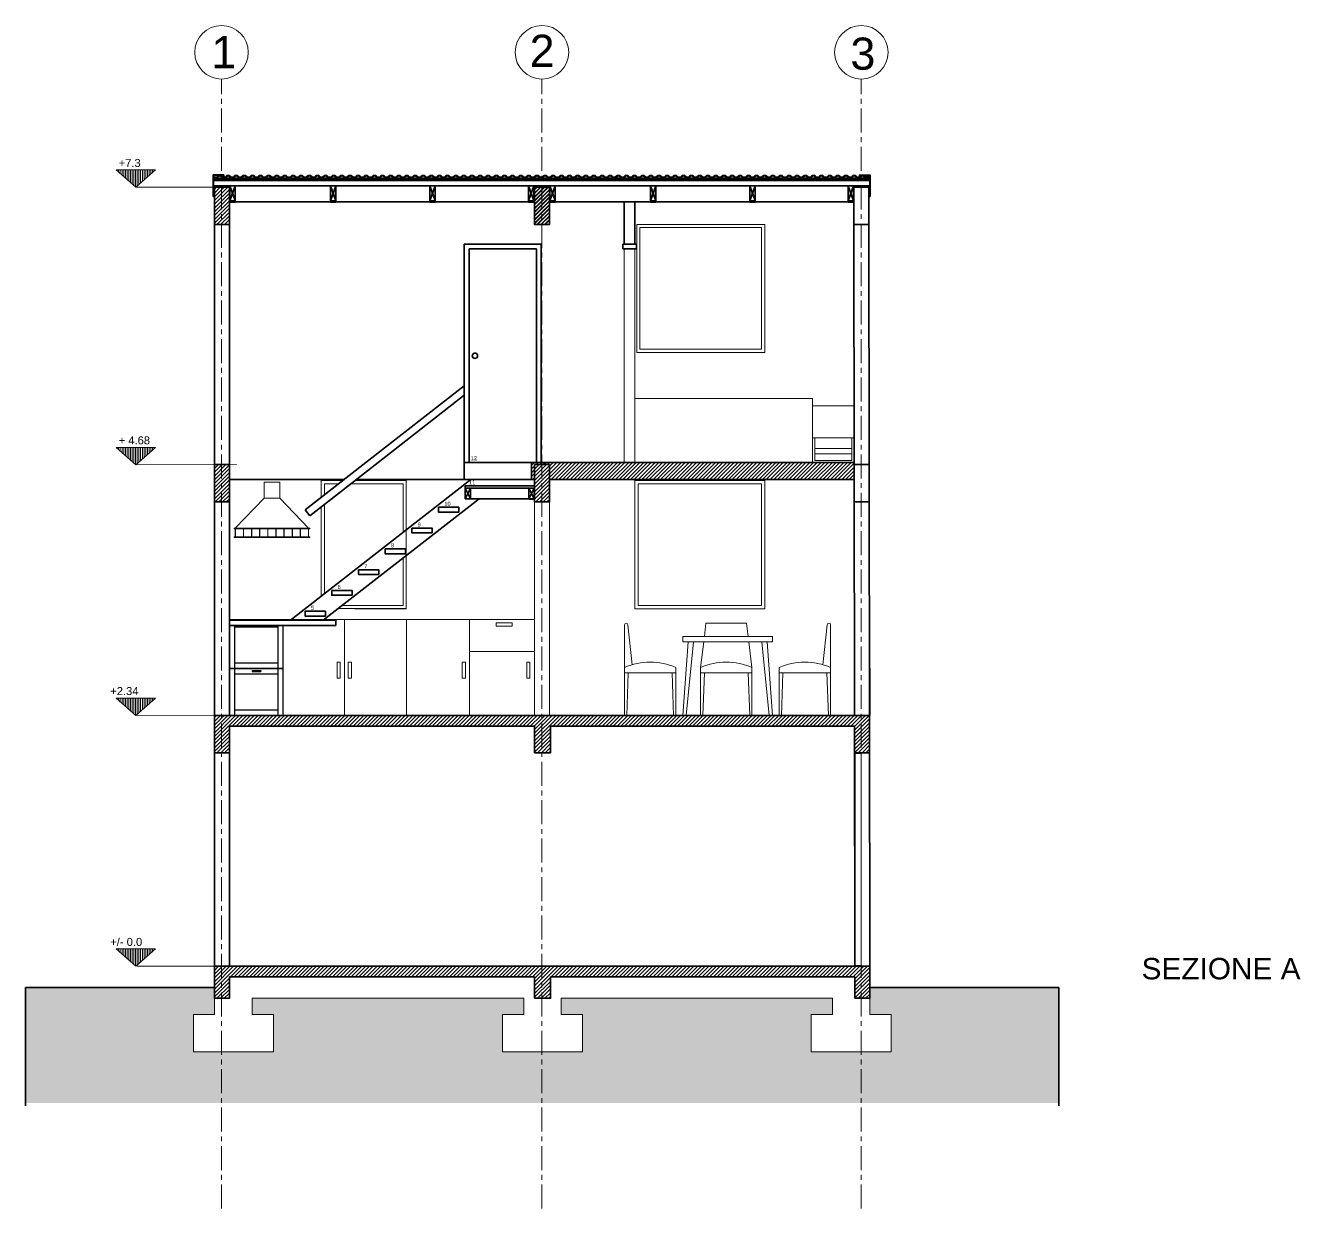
# Model space of a CAD drawing. Header units: inches. Extents: x 278 to 13058, y 15 to 10330.
# Drawn here: x 407 to 1602, y 1232 to 2340 of the extents above; entities that cross this region are included whole.
import ezdxf

# ---------------------------------------------------------------- set-up
doc = ezdxf.new("R2010")
doc.units = ezdxf.units.IN
doc.header["$MEASUREMENT"] = 0
doc.linetypes.add('CENTER', pattern=[2, 1.25, -0.25, 0.25, -0.25])
for name, color, linetype, lineweight in [('A-ANNO-SYMB', 3, 'Continuous', 18), ('A-ANNO-TEXT', 3, 'Continuous', 18), ('A-ELEV-MBE1', 7, 'Continuous', 35), ('A-ELEV-PATT', 8, 'Continuous', 18), ('A-FURN', 8, 'Continuous', 18), ('A-SECT-MCUT', 7, 'Continuous', 35), ('A-SECT-PATT', 8, 'Continuous', 18), ('A-WALL-FULL', 7, 'Continuous', 35)]:
    doc.layers.add(name, color=color, linetype=linetype, lineweight=lineweight)
doc.layers.add('k_prospetto', color=251, linetype='Continuous', plot=False)
doc.styles.add('Annotativa', font='arial.ttf')
doc.styles.add('E-ARIAL', font='arial.ttf')
pattern_1 = [(45, (407.2134, 1330.8159), (-1.767767, 1.767767), [])]

msp = doc.modelspace()

# ---------------------------------------------------------------- hatches: boundary and pattern name
at = {"layer": 'A-SECT-MCUT'}
h = msp.add_hatch(dxfattribs=at)
h.set_pattern_fill('ANSI31', color=256, scale=20, angle=360)
h.set_pattern_definition([(45, (415.6093, -998.4868), (-1.767767, 1.767767), [])])
h.paths.add_polyline_path([(1183.867, 1914.745), (1183.867, 1930.727), (881.563, 1930.742), (881.563, 1914.745), (884.284, 1914.745), (884.284, 1928.792), (898.284, 1928.792), (898.284, 1914.745)])
at = {"layer": 'A-SECT-PATT'}
h = msp.add_hatch(dxfattribs=at)
h.set_pattern_fill('ANSI31', color=256, scale=0.5, angle=585, style=0)
h.set_pattern_definition([(270, (20958.961, -10978.0017), (1.5875, -4e-15), [])])
h.paths.add_polyline_path([(492.225, 2204.73), (510.625, 2188.501), (529.025, 2204.73)])
h = msp.add_hatch(dxfattribs=at)
h.set_pattern_fill('ANSI31', color=256, scale=20, angle=360, style=0)
h.set_pattern_definition(pattern_1)
h.paths.add_polyline_path([(598.284, 2188.637), (584.284, 2188.637), (584.284, 2153.637), (598.284, 2153.637)])
h = msp.add_hatch(dxfattribs=at)
h.set_pattern_fill('ANSI31', color=256, scale=20, angle=360, style=0)
h.set_pattern_definition(pattern_1)
h.paths.add_polyline_path([(898.25, 2188.637), (884.25, 2188.637), (884.25, 2153.637), (898.25, 2153.637)])
h = msp.add_hatch(dxfattribs=at)
h.set_pattern_fill('ANSI31', color=256, scale=20, angle=360, style=0)
h.set_pattern_definition([(45, (707.179, 1330.8159), (-1.767767, 1.767767), [])])
h.paths.add_polyline_path([(898.25, 2188.637), (884.25, 2188.637), (884.25, 2153.637), (898.25, 2153.637)])
h = msp.add_hatch(dxfattribs=at)
h.set_pattern_fill('ANSI31', color=256, scale=0.5, angle=585, style=0)
h.set_pattern_definition([(270, (20958.961, -11237.9134), (1.5875, -4e-15), [])])
h.paths.add_polyline_path([(492.225, 1944.819), (510.625, 1928.589), (529.025, 1944.819)])
h = msp.add_hatch(dxfattribs=at)
h.set_pattern_fill('ANSI31', color=256, scale=20, angle=360, style=0)
h.set_pattern_definition(pattern_1)
h.paths.add_polyline_path([(598.284, 1928.792), (584.284, 1928.792), (584.284, 1893.792), (598.284, 1893.792)])
h = msp.add_hatch(dxfattribs=at)
h.set_pattern_fill('ANSI31', color=256, scale=20, angle=360, style=0)
h.set_pattern_definition(pattern_1)
h.paths.add_polyline_path([(898.284, 1928.792), (884.284, 1928.792), (884.284, 1893.792), (898.284, 1893.792)])
h = msp.add_hatch(dxfattribs=at)
h.set_pattern_fill('STEEL', color=256, scale=2, angle=450, style=0)
h.set_pattern_definition([(225, (7377.65118, -1542.05843), (-0.176776695, 0.176776695), []), (225, (7377.52618, -1542.05843), (-0.176776695, 0.176776695), [])])
h.paths.add_polyline_path([(879.284, 1896.292), (879.284, 1896.792), (883.784, 1896.792), (883.784, 1901.292), (884.284, 1901.292), (884.284, 1896.292)])
h = msp.add_hatch(dxfattribs=at)
h.set_pattern_fill('ANSI31', color=256, scale=0.5, angle=585, style=0)
h.set_pattern_definition([(270, (20958.961, -11472.7927), (1.5875, -4e-15), [])])
h.paths.add_polyline_path([(492.225, 1709.939), (510.625, 1693.71), (529.025, 1709.939)])
h = msp.add_hatch(dxfattribs=at)
h.set_pattern_fill('ANSI31', color=256, scale=20, angle=360, style=0)
h.set_pattern_definition(pattern_1)
h.paths.add_polyline_path([(598.284, 1683.725), (884.291, 1683.725), (884.291, 1658.725), (899.291, 1658.725), (899.291, 1683.725), (1183.535, 1683.725), (1183.535, 1658.725), (1198.535, 1658.725), (1198.535, 1693.725), (1183.535, 1693.725), (717.987, 1693.725), (584.284, 1693.725), (584.284, 1658.725), (598.284, 1658.725)])
h = msp.add_hatch(dxfattribs=at)
h.set_pattern_fill('ANSI31', color=256, scale=0.5, angle=585, style=0)
h.set_pattern_definition([(270, (20958.961, -11707.7927), (1.5875, -4e-15), [])])
h.paths.add_polyline_path([(492.225, 1474.939), (510.625, 1458.71), (529.025, 1474.939)])
h = msp.add_hatch(dxfattribs=at)
h.set_pattern_fill('ANSI31', color=256, scale=20, angle=360, style=0)
h.set_pattern_definition(pattern_1)
h.paths.add_polyline_path([(1198.535, 1458.725), (1184.535, 1458.725), (899.291, 1458.725), (884.371, 1458.725), (598.284, 1458.725), (584.284, 1458.725), (584.284, 1428.725), (598.284, 1428.725), (598.284, 1448.725), (884.371, 1448.725), (884.371, 1428.725), (899.291, 1428.725), (899.291, 1448.725), (1184.535, 1448.725), (1184.535, 1428.725), (1198.535, 1428.725)])
h = msp.add_hatch(dxfattribs=at)
h.set_pattern_fill('DOTS', color=256, scale=100, angle=360, style=0)
h.set_pattern_definition([(360, (-4300.1786, 1049.243), (3.125, 6.25), [0, -6.25])])
h.paths.add_polyline_path([(1375.535, 1330.816), (1375.535, 1438.725), (1198.535, 1438.725), (1198.535, 1428.725), (1198.535, 1413.725), (1218.451, 1413.725), (1218.451, 1378.725), (1143.451, 1378.725), (1143.451, 1413.725), (1163.367, 1413.725), (1163.367, 1428.725), (909.375, 1428.725), (909.375, 1413.725), (929.291, 1413.725), (929.291, 1378.725), (854.291, 1378.725), (854.291, 1413.725), (874.207, 1413.725), (874.207, 1428.725), (619.593, 1428.725), (619.593, 1413.725), (639.509, 1413.725), (639.509, 1378.725), (564.509, 1378.725), (564.509, 1413.725), (584.426, 1413.725), (584.426, 1428.725), (584.284, 1428.725), (584.284, 1438.725), (407.213, 1438.725), (407.213, 1330.816)])

# ---------------------------------------------------------------- linework, layer by layer
at = {"layer": 'A-ANNO-SYMB'}
for p, q in [((510.607, 2188.516), (583.284, 2188.667)), ((510.374, 1928.604), (604.997, 1928.756)), ((510.607, 1693.725), (605.231, 1693.876)), ((1190.374, 1658.231), (1184.73, 1658.231)), ((1184.73, 1658.231), (1184.73, 1459.396)), ((1190.374, 1658.231), (1190.374, 1459.396)), ((584.284, 1458.725), (511.961, 1458.725)), ((1190.374, 1459.396), (1184.73, 1459.396))]:
    msp.add_line(p, q, dxfattribs=at)
at = {"layer": 'A-ANNO-SYMB', "ltscale": 0.003}
for p, q in [((584.426, 1428.725), (584.426, 1413.725)), ((619.593, 1428.725), (874.207, 1428.725)), ((619.593, 1428.725), (619.593, 1413.725)), ((874.207, 1428.725), (874.207, 1413.725)), ((909.375, 1428.725), (1163.367, 1428.725)), ((909.375, 1428.725), (909.375, 1413.725)), ((1163.367, 1428.725), (1163.367, 1413.725)), ((1198.535, 1428.725), (1198.535, 1413.725)), ((564.509, 1413.725), (564.509, 1378.725)), ((584.426, 1413.725), (564.509, 1413.725)), ((639.509, 1413.725), (619.593, 1413.725)), ((639.509, 1413.725), (639.509, 1378.725)), ((854.291, 1413.725), (854.291, 1378.725)), ((874.207, 1413.725), (854.291, 1413.725)), ((929.291, 1413.725), (909.375, 1413.725)), ((929.291, 1413.725), (929.291, 1378.725)), ((1143.451, 1413.725), (1143.451, 1378.725)), ((1163.367, 1413.725), (1143.451, 1413.725)), ((1218.451, 1413.725), (1198.535, 1413.725)), ((1218.451, 1413.725), (1218.451, 1378.725)), ((639.509, 1378.725), (564.509, 1378.725)), ((929.291, 1378.725), (854.291, 1378.725)), ((1218.451, 1378.725), (1143.451, 1378.725))]:
    msp.add_line(p, q, dxfattribs=at)
at = {"layer": 'A-ANNO-SYMB', "linetype": 'CENTER', "ltscale": 18}
for points in [[(591.041, 1231.833), (591.041, 2289.933)], [(891.25, 1231.833), (891.25, 2289.933)], [(1190.535, 1231.833), (1190.535, 2289.933)]]:
    msp.add_lwpolyline(points, dxfattribs=at)
at = {"layer": 'A-ANNO-SYMB'}
for points in [[(510.607, 2188.516), (492.207, 2204.746), (529.007, 2204.746)], [(510.607, 1928.604), (492.207, 1944.834), (529.007, 1944.834)], [(510.607, 1693.725), (492.207, 1709.955), (529.007, 1709.955)], [(510.607, 1458.725), (492.207, 1474.955), (529.007, 1474.955)]]:
    msp.add_lwpolyline(points, close=True, dxfattribs=at)
for centre in [(590.929, 2315.012), (891.25, 2315.012), (1190.535, 2315.012)]:
    msp.add_circle(centre, 25.078, dxfattribs=at)
at = {"layer": 'A-ELEV-MBE1'}
for p, q in [((583.7, 2198.827), (583.314, 2198.51)), ((592.712, 2199.056), (593.012, 2199.056)), ((690.38, 2198.827), (689.994, 2198.51)), ((694.19, 2198.827), (694.576, 2198.51)), ((751.34, 2198.827), (750.954, 2198.51)), ((858.02, 2198.827), (857.634, 2198.51)), ((861.83, 2198.827), (862.216, 2198.51)), ((957.08, 2198.827), (956.694, 2198.51)), ((960.89, 2198.827), (961.276, 2198.51)), ((1063.766, 2198.827), (1063.38, 2198.51)), ((1067.576, 2198.827), (1067.962, 2198.51)), ((1162.826, 2198.827), (1162.44, 2198.51)), ((1166.636, 2198.827), (1167.022, 2198.51)), ((583.312, 2194.984), (898.25, 2194.984)), ((583.312, 2189.984), (898.25, 2189.984)), ((584.284, 2196.952), (898.25, 2196.952)), ((584.284, 2195.452), (584.284, 2196.952)), ((584.284, 2195.452), (898.25, 2195.452)), ((883.725, 2174.593), (883.725, 2189.984)), ((884.25, 2196.952), (1197.535, 2196.952)), ((884.25, 2195.452), (1197.535, 2195.452)), ((884.25, 2194.984), (1198.507, 2194.984)), ((884.278, 2189.984), (1198.852, 2189.984)), ((900.291, 2196.959), (898.491, 2196.959)), ((1183.535, 2174.593), (1183.535, 2189.984)), ((583.712, 2180.356), (583.712, 2181.356)), ((584.012, 2181.356), (583.712, 2181.356)), ((584.012, 2180.056), (584.012, 2181.356)), ((603.759, 2174.985), (692.968, 2174.985)), ((697.968, 2174.985), (786.101, 2174.985)), ((791.101, 2174.985), (878.725, 2174.985)), ((903.725, 2174.985), (992.933, 2174.985)), ((968.413, 2135.245), (968.413, 2174.985)), ((978.413, 2135.245), (978.413, 2174.985)), ((997.933, 2174.985), (1086.067, 2174.985)), ((1091.067, 2174.985), (1178.06, 2174.985)), ((1197.807, 2180.021), (1197.807, 2181.321)), ((1197.807, 2181.321), (1198.107, 2181.321)), ((1198.107, 2180.321), (1198.107, 2181.321)), ((1183.535, 2153.637), (1184.197, 1693.725)), ((1197.535, 2153.637), (1198.535, 1458.725)), ((818.463, 2002.651), (818.463, 2135.245)), ((890.463, 2135.245), (818.463, 2135.245)), ((822.963, 2130.745), (822.963, 1930.727)), ((822.963, 2130.745), (885.963, 2130.745)), ((885.963, 2130.745), (885.963, 1930.742)), ((890.463, 2135.245), (890.463, 1930.741)), ((966.913, 2135.245), (979.913, 2135.245)), ((966.913, 2135.245), (966.913, 2130.745)), ((966.913, 2130.745), (979.913, 2130.745)), ((979.913, 2135.245), (979.913, 2130.745)), ((726.252, 1930.727), (818.463, 2002.651)), ((818.463, 1930.745), (818.463, 2002.651)), ((737.634, 1930.727), (818.463, 1993.774)), ((669.284, 1886.292), (726.252, 1930.727)), ((673.595, 1880.777), (737.634, 1930.727)), ((1183.856, 1930.727), (818.463, 1930.745)), ((818.463, 1930.745), (818.463, 1914.742)), ((881.563, 1930.745), (881.563, 1914.745)), ((598.285, 1914.73), (705.751, 1914.736)), ((655.44, 1782.882), (824.492, 1914.742)), ((669.271, 1886.309), (705.852, 1914.842)), ((673.595, 1880.777), (717.27, 1914.843)), ((717.133, 1914.736), (884.271, 1914.745)), ((898.284, 1914.745), (1183.858, 1914.745)), ((819.284, 1908.792), (819.284, 1906.792)), ((845.192, 1906.792), (884.284, 1906.792)), ((884.284, 1908.746), (847.697, 1908.746)), ((847.756, 1908.792), (884.284, 1908.792)), ((883.784, 1896.929), (883.773, 1906.792)), ((686.333, 1782.882), (832.372, 1896.792)), ((832.372, 1896.792), (884.284, 1896.792)), ((669.271, 1886.309), (673.595, 1880.777)), ((669.284, 1886.292), (673.595, 1880.777)), ((598.284, 1782.882), (698.079, 1782.882)), ((698.079, 1777.882), (698.079, 1782.882)), ((598.284, 1777.882), (698.079, 1777.882)), ((1184.211, 1683.725), (1184.535, 1458.725)), ((584.284, 1438.725), (407.213, 1438.725)), ((407.213, 1438.725), (407.213, 1330.816)), ((1375.535, 1438.725), (1198.535, 1438.725))]:
    msp.add_line(p, q, dxfattribs=at)
at = {"layer": 'A-ELEV-MBE1', "ltscale": 0.03}
for p, q in [((819.284, 1908.792), (847.756, 1908.792)), ((819.284, 1906.792), (845.192, 1906.792)), ((824.284, 1906.792), (819.284, 1896.792)), ((819.284, 1906.792), (824.284, 1896.792)), ((883.773, 1906.792), (878.773, 1896.792)), ((878.773, 1906.766), (883.773, 1896.766)), ((819.284, 1896.792), (832.372, 1896.792))]:
    msp.add_line(p, q, dxfattribs=at)
at = {"layer": 'A-ELEV-MBE1'}
for points in [[(584.012, 2180.056), (583.012, 2180.056), (583.012, 2200.056), (593.012, 2200.056), (593.012, 2199.056)], [(583.712, 2180.356), (583.312, 2180.356), (583.312, 2199.756), (592.712, 2199.756), (592.712, 2199.056)], [(1197.807, 2180.021), (1198.807, 2180.021), (1198.807, 2200.021), (1188.807, 2200.021), (1188.807, 2199.021)], [(1198.107, 2180.321), (1198.507, 2180.321), (1198.507, 2199.721), (1189.107, 2199.721), (1189.107, 2199.021)], [(898.491, 2196.952), (898.491, 2196.959)], [(900.291, 2196.959), (900.291, 2196.952)], [(1178.06, 2175.972), (1178.06, 2174.593), (1183.06, 2174.593), (1183.06, 2189.984)], [(598.759, 2175.972), (598.759, 2174.593), (603.759, 2174.593), (603.759, 2175.972)], [(692.968, 2175.972), (692.968, 2174.593), (697.968, 2174.593), (697.968, 2175.972)], [(786.101, 2175.972), (786.101, 2174.593), (791.101, 2174.593), (791.101, 2175.972)], [(878.725, 2175.972), (878.725, 2174.593), (883.725, 2174.593), (883.725, 2175.972)], [(898.725, 2175.972), (898.725, 2174.593), (903.725, 2174.593), (903.725, 2175.972)], [(992.933, 2175.972), (992.933, 2174.593), (997.933, 2174.593), (997.933, 2175.972)], [(1086.067, 2175.972), (1086.067, 2174.593), (1091.067, 2174.593), (1091.067, 2175.972)], [(879.284, 1896.292), (879.284, 1896.792), (883.784, 1896.792), (883.784, 1901.292), (884.284, 1901.292)], [(879.284, 1896.292), (884.284, 1896.292), (884.284, 1901.292)], [(899.291, 1683.725), (899.291, 1658.725), (884.291, 1658.725), (884.291, 1683.725)]]:
    msp.add_lwpolyline(points, dxfattribs=at)
at = {"layer": 'A-ELEV-MBE1', "ltscale": 0.03}
for points in [[(819.284, 1896.792), (819.284, 1906.792), (824.284, 1906.792), (824.284, 1896.792), (819.284, 1896.792)], [(878.773, 1896.792), (878.773, 1906.792), (883.773, 1906.792), (883.773, 1896.792), (878.773, 1896.792)]]:
    msp.add_lwpolyline(points, dxfattribs=at)
for points in [[(794.284, 1888.792), (813.284, 1888.792), (813.284, 1884.292), (794.284, 1884.292)], [(769.284, 1869.292), (788.284, 1869.292), (788.284, 1864.792), (769.284, 1864.792)], [(744.284, 1849.792), (763.284, 1849.792), (763.284, 1845.292), (744.284, 1845.292)], [(719.284, 1830.292), (738.284, 1830.292), (738.284, 1825.792), (719.284, 1825.792)], [(694.284, 1810.792), (713.284, 1810.792), (713.284, 1806.292), (694.284, 1806.292)], [(669.284, 1791.292), (688.284, 1791.292), (688.284, 1786.792), (669.284, 1786.792)]]:
    msp.add_lwpolyline(points, close=True, dxfattribs=at)
at = {"layer": 'A-ELEV-MBE1'}
msp.add_circle((828.406, 2030.678), 2.5, dxfattribs=at)
for centre, radius, start, end in [((585.605, 2200.393), 2.466, 219.424063, 320.575937), ((589.415, 2197.261), 2.466, 39.424063, 140.575937), ((589.415, 2197.261), 1.966, 39.424063, 140.575937), ((593.225, 2200.393), 2.466, 219.424063, 320.575937), ((597.035, 2197.261), 2.466, 39.424063, 140.575937), ((597.035, 2197.261), 1.966, 39.424063, 140.575937), ((600.845, 2200.393), 2.466, 219.424063, 320.575937), ((604.655, 2197.261), 2.466, 39.424063, 140.575937), ((604.655, 2197.261), 1.966, 39.424063, 140.575937), ((608.465, 2200.393), 2.466, 219.424063, 320.575937), ((612.275, 2197.261), 2.466, 39.424063, 140.575937), ((612.275, 2197.261), 1.966, 39.424063, 140.575937), ((616.085, 2200.393), 2.466, 219.424063, 320.575937), ((619.895, 2197.261), 2.466, 39.424063, 140.575937), ((619.895, 2197.261), 1.966, 39.424063, 140.575937), ((623.705, 2200.393), 2.466, 219.424063, 320.575937), ((627.515, 2197.261), 2.466, 39.424063, 140.575937), ((627.515, 2197.261), 1.966, 39.424063, 140.575937), ((631.325, 2200.393), 2.466, 219.424063, 320.575937), ((635.135, 2197.261), 2.466, 39.424063, 140.575937), ((635.135, 2197.261), 1.966, 39.424063, 140.575937), ((638.945, 2200.393), 2.466, 219.424063, 320.575937), ((642.755, 2197.261), 2.466, 39.424063, 140.575937), ((642.755, 2197.261), 1.966, 39.424063, 140.575937), ((646.565, 2200.393), 2.466, 219.424063, 320.575937), ((650.375, 2197.261), 2.466, 39.424063, 140.575937), ((650.375, 2197.261), 1.966, 39.424063, 140.575937), ((654.185, 2200.393), 2.466, 219.424063, 320.575937), ((657.995, 2197.261), 2.466, 39.424063, 140.575937), ((657.995, 2197.261), 1.966, 39.424063, 140.575937), ((661.805, 2200.393), 2.466, 219.424063, 320.575937), ((665.615, 2197.261), 2.466, 39.424063, 140.575937), ((665.615, 2197.261), 1.966, 39.424063, 140.575937), ((669.425, 2200.393), 2.466, 219.424063, 320.575937), ((673.235, 2197.261), 2.466, 39.424063, 140.575937), ((673.235, 2197.261), 1.966, 39.424063, 140.575937), ((677.045, 2200.393), 2.466, 219.424063, 320.575937), ((680.855, 2197.261), 2.466, 39.424063, 140.575937), ((680.855, 2197.261), 1.966, 39.424063, 140.575937), ((684.665, 2200.393), 2.466, 219.424063, 320.575937), ((688.475, 2197.261), 2.466, 39.424063, 140.575937), ((688.475, 2197.261), 1.966, 39.424063, 140.575937), ((692.285, 2200.393), 2.466, 219.424063, 320.575937), ((692.285, 2200.393), 2.466, 219.424063, 320.575937), ((696.095, 2197.261), 2.466, 39.424063, 140.575937), ((696.095, 2197.261), 1.966, 39.424063, 140.575937), ((699.905, 2200.393), 2.466, 219.424063, 320.575937), ((703.715, 2197.261), 2.466, 39.424063, 140.575937), ((703.715, 2197.261), 1.966, 39.424063, 140.575937), ((707.525, 2200.393), 2.466, 219.424063, 320.575937), ((711.335, 2197.261), 2.466, 39.424063, 140.575937), ((711.335, 2197.261), 1.966, 39.424063, 140.575937), ((715.145, 2200.393), 2.466, 219.424063, 320.575937), ((718.955, 2197.261), 2.466, 39.424063, 140.575937), ((718.955, 2197.261), 1.966, 39.424063, 140.575937), ((722.765, 2200.393), 2.466, 219.424063, 320.575937), ((726.575, 2197.261), 2.466, 39.424063, 140.575937), ((726.575, 2197.261), 1.966, 39.424063, 140.575937), ((730.385, 2200.393), 2.466, 219.424063, 320.575937), ((734.195, 2197.261), 2.466, 39.424063, 140.575937), ((734.195, 2197.261), 1.966, 39.424063, 140.575937), ((738.005, 2200.393), 2.466, 219.424063, 320.575937), ((741.815, 2197.261), 2.466, 39.424063, 140.575937), ((741.815, 2197.261), 1.966, 39.424063, 140.575937), ((745.625, 2200.393), 2.466, 219.424063, 320.575937), ((749.435, 2197.261), 2.466, 39.424063, 140.575937), ((749.435, 2197.261), 1.966, 39.424063, 140.575937), ((753.245, 2200.393), 2.466, 219.424063, 320.575937), ((753.245, 2200.393), 2.466, 219.424063, 320.575937), ((757.055, 2197.261), 2.466, 39.424063, 140.575937), ((757.055, 2197.261), 2.466, 39.424063, 140.575937), ((757.055, 2197.261), 1.966, 39.424063, 140.575937), ((757.055, 2197.261), 1.966, 39.424063, 140.575937), ((760.865, 2200.393), 2.466, 219.424063, 320.575937), ((764.675, 2197.261), 2.466, 39.424063, 140.575937), ((764.675, 2197.261), 1.966, 39.424063, 140.575937), ((768.485, 2200.393), 2.466, 219.424063, 320.575937), ((772.295, 2197.261), 2.466, 39.424063, 140.575937), ((772.295, 2197.261), 1.966, 39.424063, 140.575937), ((776.105, 2200.393), 2.466, 219.424063, 320.575937), ((779.915, 2197.261), 2.466, 39.424063, 140.575937), ((779.915, 2197.261), 1.966, 39.424063, 140.575937), ((783.725, 2200.393), 2.466, 219.424063, 320.575937), ((787.535, 2197.261), 2.466, 39.424063, 140.575937), ((787.535, 2197.261), 1.966, 39.424063, 140.575937), ((791.345, 2200.393), 2.466, 219.424063, 320.575937), ((795.155, 2197.261), 2.466, 39.424063, 140.575937), ((795.155, 2197.261), 1.966, 39.424063, 140.575937), ((798.965, 2200.393), 2.466, 219.424063, 320.575937), ((802.775, 2197.261), 2.466, 39.424063, 140.575937), ((802.775, 2197.261), 1.966, 39.424063, 140.575937), ((806.585, 2200.393), 2.466, 219.424063, 320.575937), ((810.395, 2197.261), 2.466, 39.424063, 140.575937), ((810.395, 2197.261), 1.966, 39.424063, 140.575937), ((814.205, 2200.393), 2.466, 219.424063, 320.575937), ((818.015, 2197.261), 2.466, 39.424063, 140.575937), ((818.015, 2197.261), 1.966, 39.424063, 140.575937), ((821.825, 2200.393), 2.466, 219.424063, 320.575937), ((825.635, 2197.261), 2.466, 39.424063, 140.575937), ((825.635, 2197.261), 1.966, 39.424063, 140.575937), ((829.445, 2200.393), 2.466, 219.424063, 320.575937), ((833.255, 2197.261), 2.466, 39.424063, 140.575937), ((833.255, 2197.261), 1.966, 39.424063, 140.575937), ((837.065, 2200.393), 2.466, 219.424063, 320.575937), ((840.875, 2197.261), 2.466, 39.424063, 140.575937), ((840.875, 2197.261), 1.966, 39.424063, 140.575937), ((844.685, 2200.393), 2.466, 219.424063, 320.575937), ((848.495, 2197.261), 2.466, 39.424063, 140.575937), ((848.495, 2197.261), 1.966, 39.424063, 140.575937), ((852.305, 2200.393), 2.466, 219.424063, 320.575937), ((856.115, 2197.261), 2.466, 39.424063, 140.575937), ((856.115, 2197.261), 1.966, 39.424063, 140.575937), ((859.925, 2200.393), 2.466, 219.424063, 320.575937), ((859.925, 2200.393), 2.466, 219.424063, 320.575937), ((863.735, 2197.261), 2.466, 39.424063, 140.575937), ((863.735, 2197.261), 1.966, 39.424063, 140.575937), ((867.545, 2200.393), 2.466, 219.424063, 320.575937), ((871.355, 2197.261), 2.466, 39.424063, 140.575937), ((871.355, 2197.261), 1.966, 39.424063, 140.575937), ((875.165, 2200.393), 2.466, 219.424063, 320.575937), ((878.975, 2197.261), 2.466, 39.424063, 140.575937), ((878.975, 2197.261), 1.966, 39.424063, 140.575937), ((882.785, 2200.393), 2.466, 219.424063, 320.575937), ((886.595, 2197.261), 2.466, 39.424063, 140.575937), ((886.595, 2197.261), 1.966, 39.424063, 140.575937), ((890.405, 2200.393), 2.466, 219.424063, 320.575937), ((890.405, 2200.393), 2.466, 219.424063, 320.575937), ((894.215, 2197.261), 2.466, 39.424063, 140.575937), ((894.215, 2197.261), 2.466, 39.424063, 140.575937), ((894.215, 2197.261), 1.966, 39.424063, 140.575937), ((894.215, 2197.261), 1.966, 39.424063, 140.575937), ((898.025, 2200.393), 2.466, 219.424063, 320.575937), ((901.835, 2197.261), 2.466, 39.424063, 140.575937), ((901.835, 2197.261), 1.966, 39.424063, 140.575937), ((905.645, 2200.393), 2.466, 219.424063, 320.575937), ((909.455, 2197.261), 2.466, 39.424063, 140.575937), ((909.455, 2197.261), 1.966, 39.424063, 140.575937), ((913.265, 2200.393), 2.466, 219.424063, 320.575937), ((917.075, 2197.261), 2.466, 39.424063, 140.575937), ((917.075, 2197.261), 1.966, 39.424063, 140.575937), ((920.885, 2200.393), 2.466, 219.424063, 320.575937), ((924.695, 2197.261), 2.466, 39.424063, 140.575937), ((924.695, 2197.261), 1.966, 39.424063, 140.575937), ((928.505, 2200.393), 2.466, 219.424063, 320.575937), ((932.315, 2197.261), 2.466, 39.424063, 140.575937), ((932.315, 2197.261), 1.966, 39.424063, 140.575937), ((936.125, 2200.393), 2.466, 219.424063, 320.575937), ((939.935, 2197.261), 2.466, 39.424063, 140.575937), ((939.935, 2197.261), 1.966, 39.424063, 140.575937), ((943.745, 2200.393), 2.466, 219.424063, 320.575937), ((947.555, 2197.261), 2.466, 39.424063, 140.575937), ((947.555, 2197.261), 1.966, 39.424063, 140.575937), ((951.365, 2200.393), 2.466, 219.424063, 320.575937), ((955.175, 2197.261), 2.466, 39.424063, 140.575937), ((955.175, 2197.261), 1.966, 39.424063, 140.575937), ((958.985, 2200.393), 2.466, 219.424063, 320.575937), ((958.985, 2200.393), 2.466, 219.424063, 320.575937), ((962.795, 2197.261), 2.466, 39.424063, 140.575937), ((962.795, 2197.261), 1.966, 39.424063, 140.575937), ((966.605, 2200.393), 2.466, 219.424063, 320.575937), ((970.415, 2197.261), 2.466, 39.424063, 140.575937), ((970.415, 2197.261), 1.966, 39.424063, 140.575937), ((974.225, 2200.393), 2.466, 219.424063, 320.575937), ((978.035, 2197.261), 2.466, 39.424063, 140.575937), ((978.035, 2197.261), 1.966, 39.424063, 140.575937), ((981.845, 2200.393), 2.466, 219.424063, 320.575937), ((985.655, 2197.261), 2.466, 39.424063, 140.575937), ((985.655, 2197.261), 1.966, 39.424063, 140.575937), ((989.465, 2200.393), 2.466, 219.424063, 320.575937), ((993.275, 2197.261), 2.466, 39.424063, 140.575937), ((993.275, 2197.261), 1.966, 39.424063, 140.575937), ((997.091, 2200.393), 2.466, 219.424063, 320.575937), ((1000.901, 2197.261), 2.466, 39.424063, 140.575937), ((1000.901, 2197.261), 1.966, 39.424063, 140.575937), ((1004.711, 2200.393), 2.466, 219.424063, 320.575937), ((1008.521, 2197.261), 2.466, 39.424063, 140.575937), ((1008.521, 2197.261), 1.966, 39.424063, 140.575937), ((1012.331, 2200.393), 2.466, 219.424063, 320.575937), ((1016.141, 2197.261), 2.466, 39.424063, 140.575937), ((1016.141, 2197.261), 1.966, 39.424063, 140.575937), ((1019.951, 2200.393), 2.466, 219.424063, 320.575937), ((1023.761, 2197.261), 2.466, 39.424063, 140.575937), ((1023.761, 2197.261), 1.966, 39.424063, 140.575937), ((1027.571, 2200.393), 2.466, 219.424063, 320.575937), ((1031.381, 2197.261), 2.466, 39.424063, 140.575937), ((1031.381, 2197.261), 1.966, 39.424063, 140.575937), ((1035.191, 2200.393), 2.466, 219.424063, 320.575937), ((1039.001, 2197.261), 2.466, 39.424063, 140.575937), ((1039.001, 2197.261), 1.966, 39.424063, 140.575937), ((1042.811, 2200.393), 2.466, 219.424063, 320.575937), ((1046.621, 2197.261), 2.466, 39.424063, 140.575937), ((1046.621, 2197.261), 1.966, 39.424063, 140.575937), ((1050.431, 2200.393), 2.466, 219.424063, 320.575937), ((1054.241, 2197.261), 2.466, 39.424063, 140.575937), ((1054.241, 2197.261), 1.966, 39.424063, 140.575937), ((1058.051, 2200.393), 2.466, 219.424063, 320.575937), ((1061.861, 2197.261), 2.466, 39.424063, 140.575937), ((1061.861, 2197.261), 1.966, 39.424063, 140.575937), ((1065.671, 2200.393), 2.466, 219.424063, 320.575937), ((1065.671, 2200.393), 2.466, 219.424063, 320.575937), ((1069.481, 2197.261), 2.466, 39.424063, 140.575937), ((1069.481, 2197.261), 1.966, 39.424063, 140.575937), ((1073.291, 2200.393), 2.466, 219.424063, 320.575937), ((1077.101, 2197.261), 2.466, 39.424063, 140.575937), ((1077.101, 2197.261), 1.966, 39.424063, 140.575937), ((1080.911, 2200.393), 2.466, 219.424063, 320.575937), ((1084.721, 2197.261), 2.466, 39.424063, 140.575937), ((1084.721, 2197.261), 1.966, 39.424063, 140.575937), ((1088.531, 2200.393), 2.466, 219.424063, 320.575937), ((1092.341, 2197.261), 2.466, 39.424063, 140.575937), ((1092.341, 2197.261), 1.966, 39.424063, 140.575937), ((1096.151, 2200.393), 2.466, 219.424063, 320.575937), ((1096.151, 2200.393), 2.466, 219.424063, 320.575937), ((1099.961, 2197.261), 2.466, 39.424063, 140.575937), ((1099.961, 2197.261), 1.966, 39.424063, 140.575937), ((1103.771, 2200.393), 2.466, 219.424063, 320.575937), ((1107.581, 2197.261), 2.466, 39.424063, 140.575937), ((1107.581, 2197.261), 1.966, 39.424063, 140.575937), ((1111.391, 2200.393), 2.466, 219.424063, 320.575937), ((1115.201, 2197.261), 2.466, 39.424063, 140.575937), ((1115.201, 2197.261), 1.966, 39.424063, 140.575937), ((1119.011, 2200.393), 2.466, 219.424063, 320.575937), ((1122.821, 2197.261), 2.466, 39.424063, 140.575937), ((1122.821, 2197.261), 1.966, 39.424063, 140.575937), ((1126.631, 2200.393), 2.466, 219.424063, 320.575937), ((1130.441, 2197.261), 2.466, 39.424063, 140.575937), ((1130.441, 2197.261), 1.966, 39.424063, 140.575937), ((1134.251, 2200.393), 2.466, 219.424063, 320.575937), ((1138.061, 2197.261), 2.466, 39.424063, 140.575937), ((1138.061, 2197.261), 1.966, 39.424063, 140.575937), ((1141.871, 2200.393), 2.466, 219.424063, 320.575937), ((1145.681, 2197.261), 2.466, 39.424063, 140.575937), ((1145.681, 2197.261), 1.966, 39.424063, 140.575937), ((1149.491, 2200.393), 2.466, 219.424063, 320.575937), ((1153.301, 2197.261), 2.466, 39.424063, 140.575937), ((1153.301, 2197.261), 1.966, 39.424063, 140.575937), ((1157.111, 2200.393), 2.466, 219.424063, 320.575937), ((1160.921, 2197.261), 2.466, 39.424063, 140.575937), ((1160.921, 2197.261), 1.966, 39.424063, 140.575937), ((1164.731, 2200.393), 2.466, 219.424063, 320.575937), ((1164.731, 2200.393), 2.466, 219.424063, 320.575937), ((1168.541, 2197.261), 2.466, 39.424063, 140.575937), ((1168.541, 2197.261), 1.966, 39.424063, 140.575937), ((1172.351, 2200.393), 2.466, 219.424063, 320.575937), ((1176.161, 2197.261), 2.466, 39.424063, 140.575937), ((1176.161, 2197.261), 1.966, 39.424063, 140.575937), ((1179.971, 2200.393), 2.466, 219.424063, 320.575937), ((1183.781, 2197.261), 2.466, 39.424063, 140.575937), ((1183.781, 2197.261), 1.966, 39.424063, 140.575937), ((1187.591, 2200.393), 2.466, 219.424063, 320.575937), ((1191.401, 2197.261), 2.466, 39.424063, 140.575937), ((1191.401, 2197.261), 1.966, 39.424063, 140.575937), ((1195.211, 2200.393), 2.466, 219.424063, 320.575937), ((1195.211, 2200.393), 2.466, 219.424063, 320.575937), ((1199.021, 2197.261), 2.466, 102.032558, 140.575937), ((1199.021, 2197.261), 2.466, 102.032558, 140.575937), ((1199.021, 2197.261), 1.966, 105.158035, 140.575937), ((1199.021, 2197.261), 1.966, 105.158035, 140.575937), ((585.605, 2200.393), 2.966, 219.424063, 320.575937), ((593.225, 2200.393), 2.966, 219.424063, 320.575937), ((600.845, 2200.393), 2.966, 219.424063, 320.575937), ((608.465, 2200.393), 2.966, 219.424063, 320.575937), ((616.085, 2200.393), 2.966, 219.424063, 320.575937), ((623.705, 2200.393), 2.966, 219.424063, 320.575937), ((631.325, 2200.393), 2.966, 219.424063, 320.575937), ((638.945, 2200.393), 2.966, 219.424063, 320.575937), ((646.565, 2200.393), 2.966, 219.424063, 320.575937), ((654.185, 2200.393), 2.966, 219.424063, 320.575937), ((661.805, 2200.393), 2.966, 219.424063, 320.575937), ((669.425, 2200.393), 2.966, 219.424063, 320.575937), ((677.045, 2200.393), 2.966, 219.424063, 320.575937), ((684.665, 2200.393), 2.966, 219.424063, 320.575937), ((692.285, 2200.393), 2.966, 219.424063, 320.575937), ((692.285, 2200.393), 2.966, 219.424063, 320.575937), ((699.905, 2200.393), 2.966, 219.424063, 320.575937), ((707.525, 2200.393), 2.966, 219.424063, 320.575937), ((715.145, 2200.393), 2.966, 219.424063, 320.575937), ((722.765, 2200.393), 2.966, 219.424063, 320.575937), ((730.385, 2200.393), 2.966, 219.424063, 320.575937), ((738.005, 2200.393), 2.966, 219.424063, 320.575937), ((745.625, 2200.393), 2.966, 219.424063, 320.575937), ((753.245, 2200.393), 2.966, 219.424063, 320.575937), ((753.245, 2200.393), 2.966, 219.424063, 320.575937), ((760.865, 2200.393), 2.966, 219.424063, 320.575937), ((768.485, 2200.393), 2.966, 219.424063, 320.575937), ((776.105, 2200.393), 2.966, 219.424063, 320.575937), ((783.725, 2200.393), 2.966, 219.424063, 320.575937), ((791.345, 2200.393), 2.966, 219.424063, 320.575937), ((798.965, 2200.393), 2.966, 219.424063, 320.575937), ((806.585, 2200.393), 2.966, 219.424063, 320.575937), ((814.205, 2200.393), 2.966, 219.424063, 320.575937), ((821.825, 2200.393), 2.966, 219.424063, 320.575937), ((829.445, 2200.393), 2.966, 219.424063, 320.575937), ((837.065, 2200.393), 2.966, 219.424063, 320.575937), ((844.685, 2200.393), 2.966, 219.424063, 320.575937), ((852.305, 2200.393), 2.966, 219.424063, 320.575937), ((859.925, 2200.393), 2.966, 219.424063, 320.575937), ((859.925, 2200.393), 2.966, 219.424063, 320.575937), ((867.545, 2200.393), 2.966, 219.424063, 320.575937), ((875.165, 2200.393), 2.966, 219.424063, 320.575937), ((882.785, 2200.393), 2.966, 219.424063, 320.575937), ((890.405, 2200.393), 2.966, 219.424063, 320.575937), ((890.405, 2200.393), 2.966, 219.424063, 320.575937), ((898.025, 2200.393), 2.966, 219.424063, 320.575937), ((905.645, 2200.393), 2.966, 219.424063, 320.575937), ((913.265, 2200.393), 2.966, 219.424063, 320.575937), ((920.885, 2200.393), 2.966, 219.424063, 320.575937), ((928.505, 2200.393), 2.966, 219.424063, 320.575937), ((936.125, 2200.393), 2.966, 219.424063, 320.575937), ((943.745, 2200.393), 2.966, 219.424063, 320.575937), ((951.365, 2200.393), 2.966, 219.424063, 320.575937), ((958.985, 2200.393), 2.966, 219.424063, 320.575937), ((958.985, 2200.393), 2.966, 219.424063, 320.575937), ((966.605, 2200.393), 2.966, 219.424063, 320.575937), ((974.225, 2200.393), 2.966, 219.424063, 320.575937), ((981.845, 2200.393), 2.966, 219.424063, 320.575937), ((989.465, 2200.393), 2.966, 219.424063, 320.575937), ((997.091, 2200.393), 2.966, 219.424063, 320.575937), ((1004.711, 2200.393), 2.966, 219.424063, 320.575937), ((1012.331, 2200.393), 2.966, 219.424063, 320.575937), ((1019.951, 2200.393), 2.966, 219.424063, 320.575937), ((1027.571, 2200.393), 2.966, 219.424063, 320.575937), ((1035.191, 2200.393), 2.966, 219.424063, 320.575937), ((1042.811, 2200.393), 2.966, 219.424063, 320.575937), ((1050.431, 2200.393), 2.966, 219.424063, 320.575937), ((1058.051, 2200.393), 2.966, 219.424063, 320.575937), ((1065.671, 2200.393), 2.966, 219.424063, 320.575937), ((1065.671, 2200.393), 2.966, 219.424063, 320.575937), ((1073.291, 2200.393), 2.966, 219.424063, 320.575937), ((1080.911, 2200.393), 2.966, 219.424063, 320.575937), ((1088.531, 2200.393), 2.966, 219.424063, 320.575937), ((1096.151, 2200.393), 2.966, 219.424063, 320.575937), ((1096.151, 2200.393), 2.966, 219.424063, 320.575937), ((1103.771, 2200.393), 2.966, 219.424063, 320.575937), ((1111.391, 2200.393), 2.966, 219.424063, 320.575937), ((1119.011, 2200.393), 2.966, 219.424063, 320.575937), ((1126.631, 2200.393), 2.966, 219.424063, 320.575937), ((1134.251, 2200.393), 2.966, 219.424063, 320.575937), ((1141.871, 2200.393), 2.966, 219.424063, 320.575937), ((1149.491, 2200.393), 2.966, 219.424063, 320.575937), ((1157.111, 2200.393), 2.966, 219.424063, 320.575937), ((1164.731, 2200.393), 2.966, 219.424063, 320.575937), ((1164.731, 2200.393), 2.966, 219.424063, 320.575937), ((1172.351, 2200.393), 2.966, 219.424063, 320.575937), ((1179.971, 2200.393), 2.966, 219.424063, 320.575937), ((1187.591, 2200.393), 2.966, 219.424063, 320.575937), ((1195.211, 2200.393), 2.966, 219.424063, 320.575937), ((1195.211, 2200.393), 2.966, 219.424063, 320.575937)]:
    msp.add_arc(centre, radius, start, end, dxfattribs=at)
at = {"layer": 'A-ELEV-PATT'}
for p, q in [((980.035, 2153.725), (980.035, 2033.725)), ((1100.035, 2153.725), (980.035, 2153.725)), ((1100.035, 2033.725), (1100.035, 2153.725)), ((983.035, 2150.725), (983.035, 2036.725)), ((1097.035, 2150.725), (983.035, 2150.725)), ((1097.035, 2036.725), (1097.035, 2150.725)), ((968.413, 2130.745), (968.413, 1930.727)), ((978.413, 2130.745), (978.413, 1930.727)), ((1100.035, 2033.725), (980.035, 2033.725)), ((1097.035, 2036.725), (983.035, 2036.725)), ((684.284, 1897.992), (684.284, 1913.792)), ((704.541, 1913.792), (684.284, 1913.792)), ((764.034, 1913.792), (715.922, 1913.792)), ((764.034, 1793.792), (764.034, 1913.792)), ((1100.035, 1913.725), (978.413, 1913.725)), ((978.413, 1913.725), (978.413, 1793.725)), ((1100.035, 1793.725), (1100.035, 1913.725)), ((684.284, 1908.746), (684.284, 1897.992)), ((687.284, 1900.332), (687.284, 1910.792)), ((687.284, 1910.792), (700.695, 1910.792)), ((712.076, 1910.792), (761.034, 1910.792)), ((761.034, 1865.245), (761.034, 1910.792)), ((764.034, 1872.696), (764.034, 1908.746)), ((1097.035, 1910.725), (981.413, 1910.725)), ((981.413, 1910.725), (981.413, 1796.725)), ((1097.035, 1796.725), (1097.035, 1910.725)), ((684.284, 1889.114), (684.284, 1805.38)), ((687.284, 1807.72), (687.284, 1891.454)), ((884.284, 1893.792), (884.291, 1693.725)), ((898.284, 1693.725), (898.284, 1893.792)), ((761.034, 1796.725), (761.034, 1841.149)), ((764.034, 1793.725), (764.034, 1841.016)), ((764.034, 1793.792), (700.32, 1793.792)), ((704.081, 1796.725), (761.034, 1796.725)), ((764.034, 1793.725), (715.723, 1793.725)), ((761.034, 1796.725), (722.297, 1796.725)), ((978.413, 1793.725), (1100.035, 1793.725)), ((981.413, 1796.725), (1097.035, 1796.725))]:
    msp.add_line(p, q, dxfattribs=at)
at = {"layer": 'A-FURN'}
for p, q in [((1144.83, 1990.729), (978.413, 1990.729)), ((1144.83, 1930.729), (1144.83, 1990.729)), ((1144.83, 1930.729), (1144.83, 1983.729)), ((1144.83, 1983.729), (1183.535, 1983.729)), ((1144.83, 1983.729), (1144.83, 1953.729)), ((1183.535, 1983.729), (1183.535, 1930.727)), ((1183.535, 1953.729), (1183.535, 1983.729)), ((1144.83, 1953.729), (1183.535, 1953.729)), ((1146.83, 1932.729), (1146.83, 1953.729)), ((1181.535, 1953.729), (1181.535, 1932.729)), ((1144.83, 1938.729), (1144.83, 1943.729)), ((1146.83, 1943.729), (1181.535, 1943.729)), ((1181.535, 1938.729), (1146.83, 1938.729)), ((1183.535, 1943.729), (1183.535, 1938.729)), ((1144.83, 1930.729), (1144.83, 1932.729)), ((1183.535, 1930.727), (1144.83, 1930.729)), ((1146.83, 1932.729), (1181.535, 1932.729)), ((648.142, 1783.725), (598.284, 1783.725)), ((648.142, 1783.725), (884.284, 1783.725)), ((648.459, 1782.882), (648.459, 1783.725)), ((706.142, 1693.725), (706.142, 1783.725)), ((764.284, 1783.725), (764.284, 1693.792)), ((764.284, 1783.725), (764.284, 1753.725)), ((823.326, 1783.725), (823.326, 1693.725)), ((823.326, 1753.725), (823.326, 1783.725)), ((848.203, 1780.522), (863.203, 1780.522)), ((848.203, 1777.522), (848.203, 1780.522)), ((863.203, 1780.522), (863.203, 1777.522)), ((884.284, 1783.725), (884.291, 1693.725)), ((648.459, 1693.725), (648.459, 1777.882)), ((863.203, 1777.522), (848.203, 1777.522)), ((968.63, 1733.725), (968.63, 1778.725)), ((971.63, 1778.725), (975.701, 1741.292)), ((1043.422, 1767.725), (1044.928, 1780.225)), ((1044.928, 1780.225), (1082.928, 1780.225)), ((1084.434, 1767.725), (1082.928, 1780.225)), ((1158.627, 1778.725), (1154.556, 1741.292)), ((1161.627, 1733.725), (1161.627, 1778.725)), ((1023.313, 1767.725), (1107.313, 1767.725)), ((1023.313, 1767.725), (1023.313, 1762.725)), ((1023.313, 1693.725), (1028.313, 1762.725)), ((1023.313, 1762.725), (1028.313, 1762.725)), ((1026.313, 1693.725), (1033.313, 1762.725)), ((1028.313, 1762.725), (1102.313, 1762.725)), ((1028.313, 1762.725), (1033.313, 1762.725)), ((1039.928, 1738.725), (1042.819, 1762.725)), ((1087.928, 1738.725), (1085.036, 1762.725)), ((1102.313, 1762.725), (1097.313, 1762.725)), ((1097.313, 1762.725), (1104.308, 1693.721)), ((1107.313, 1693.721), (1102.313, 1762.725)), ((1102.313, 1762.725), (1107.313, 1762.725)), ((1107.313, 1762.725), (1107.313, 1767.725)), ((823.326, 1753.725), (884.284, 1753.725)), ((699.181, 1728.632), (699.181, 1743.632)), ((699.181, 1743.632), (702.181, 1743.632)), ((702.181, 1743.632), (702.181, 1728.632)), ((709.729, 1728.632), (709.729, 1743.632)), ((709.729, 1743.632), (712.729, 1743.632)), ((712.729, 1743.632), (712.729, 1728.632)), ((816.458, 1728.632), (816.458, 1743.632)), ((816.458, 1743.632), (819.458, 1743.632)), ((819.458, 1743.632), (819.458, 1728.632)), ((876.973, 1728.632), (876.973, 1743.632)), ((876.973, 1743.632), (879.973, 1743.632)), ((879.973, 1743.632), (879.973, 1728.632)), ((968.63, 1693.725), (968.63, 1733.725)), ((968.63, 1733.725), (1016.63, 1733.725)), ((972.13, 1733.725), (970.63, 1693.725)), ((1013.13, 1733.725), (1014.63, 1693.725)), ((1016.63, 1733.725), (1016.63, 1738.725)), ((1016.63, 1733.725), (1016.63, 1693.725)), ((1039.928, 1693.725), (1039.928, 1738.725)), ((1087.928, 1733.725), (1039.928, 1733.725)), ((1043.428, 1733.725), (1041.928, 1693.725)), ((1084.428, 1733.725), (1085.928, 1693.725)), ((1087.928, 1693.725), (1087.928, 1738.725)), ((1113.627, 1733.725), (1113.627, 1738.725)), ((1161.627, 1733.725), (1113.627, 1733.725)), ((1113.627, 1733.725), (1113.627, 1693.725)), ((1117.127, 1733.725), (1115.627, 1693.725)), ((1158.127, 1733.725), (1159.627, 1693.725)), ((1161.627, 1693.725), (1161.627, 1733.725)), ((702.181, 1728.632), (699.181, 1728.632)), ((712.729, 1728.632), (709.729, 1728.632)), ((819.458, 1728.632), (816.458, 1728.632)), ((879.973, 1728.632), (876.973, 1728.632)), ((968.63, 1693.725), (970.63, 1693.725)), ((1014.63, 1693.725), (1016.63, 1693.725)), ((1023.313, 1693.725), (1026.313, 1693.725)), ((1039.928, 1693.725), (1041.928, 1693.725)), ((1087.928, 1693.725), (1085.928, 1693.725)), ((1107.313, 1693.721), (1104.308, 1693.721)), ((1115.627, 1693.725), (1113.627, 1693.725)), ((1161.627, 1693.725), (1159.627, 1693.725))]:
    msp.add_line(p, q, dxfattribs=at)
at = {"layer": 'A-FURN', "color": 253, "true_color": 0x91ac93}
for p, q in [((630.775, 1902.582), (630.775, 1912.19)), ((630.775, 1912.19), (645.556, 1912.19)), ((645.556, 1902.582), (645.556, 1912.19)), ((630.775, 1897.409), (630.775, 1902.582)), ((645.556, 1897.409), (645.556, 1902.582)), ((603.801, 1869.326), (630.775, 1897.409)), ((630.775, 1897.409), (645.556, 1897.409)), ((672.531, 1869.326), (645.556, 1897.409)), ((602.692, 1868.587), (602.692, 1869.326)), ((602.692, 1869.326), (673.639, 1869.326)), ((602.692, 1868.587), (673.639, 1868.587)), ((673.639, 1868.587), (673.639, 1869.326)), ((602.692, 1861.197), (602.692, 1860.458)), ((602.692, 1861.197), (673.639, 1861.197)), ((602.692, 1860.458), (673.639, 1860.458)), ((673.639, 1861.197), (673.639, 1860.458))]:
    msp.add_line(p, q, dxfattribs=at)
at = {"layer": 'A-FURN', "color": 253, "true_color": 0x9daa97}
for p, q in [((603.801, 1861.197), (603.801, 1868.587)), ((604.022, 1861.197), (604.022, 1868.587)), ((611.413, 1861.197), (611.413, 1868.587)), ((611.634, 1861.197), (611.634, 1868.587)), ((619.025, 1861.197), (619.025, 1868.587)), ((619.247, 1861.197), (619.247, 1868.587)), ((626.637, 1861.197), (626.637, 1868.587)), ((626.859, 1861.197), (626.859, 1868.587)), ((634.249, 1861.197), (634.249, 1868.587)), ((634.471, 1861.197), (634.471, 1868.587)), ((641.861, 1861.197), (641.861, 1868.587)), ((642.083, 1861.197), (642.083, 1868.587)), ((649.473, 1861.197), (649.473, 1868.587)), ((649.695, 1861.197), (649.695, 1868.587)), ((657.085, 1861.197), (657.085, 1868.587)), ((657.307, 1861.197), (657.307, 1868.587)), ((664.697, 1861.197), (664.697, 1868.587)), ((664.919, 1861.197), (664.919, 1868.587)), ((672.309, 1861.197), (672.309, 1868.587)), ((672.531, 1861.197), (672.531, 1868.587))]:
    msp.add_line(p, q, dxfattribs=at)
at = {"layer": 'A-FURN'}
for centre, radius, start, end in [((970.13, 1778.725), 1.5, 0, 180), ((1160.127, 1778.725), 1.5, 0, 180), ((992.63, 1683.625), 60.1, 66.463422, 113.536578), ((1063.928, 1683.631), 60.095, 66.461351, 113.538649), ((1137.627, 1683.625), 60.1, 66.463422, 113.536578)]:
    msp.add_arc(centre, radius, start, end, dxfattribs=at)
at = {"layer": 'A-SECT-MCUT'}
for p, q in [((1188.807, 2199.021), (1189.107, 2199.021)), ((598.759, 2189.984), (598.759, 2175.972)), ((598.759, 2189.984), (603.759, 2189.984)), ((598.759, 2189.984), (603.759, 2175.972)), ((603.759, 2189.984), (598.759, 2175.972)), ((603.759, 2189.984), (603.759, 2175.972)), ((692.968, 2189.984), (692.968, 2175.972)), ((692.968, 2189.984), (697.968, 2189.984)), ((692.968, 2189.984), (697.968, 2175.972)), ((697.968, 2189.984), (692.968, 2175.972)), ((697.968, 2189.984), (697.968, 2175.972)), ((786.101, 2189.984), (786.101, 2175.972)), ((786.101, 2189.984), (791.101, 2189.984)), ((786.101, 2189.984), (791.101, 2175.972)), ((791.101, 2189.984), (786.101, 2175.972)), ((791.101, 2189.984), (791.101, 2175.972)), ((878.725, 2189.984), (878.725, 2175.972)), ((878.725, 2189.984), (883.725, 2189.984)), ((878.725, 2189.984), (883.725, 2175.972)), ((883.725, 2189.984), (878.725, 2175.972)), ((883.725, 2189.984), (883.725, 2175.972)), ((898.725, 2189.984), (898.725, 2175.972)), ((898.725, 2189.984), (903.725, 2189.984)), ((898.725, 2189.984), (903.725, 2175.972)), ((903.725, 2189.984), (898.725, 2175.972)), ((903.725, 2189.984), (903.725, 2175.972)), ((992.933, 2189.984), (992.933, 2175.972)), ((992.933, 2189.984), (997.933, 2189.984)), ((992.933, 2189.984), (997.933, 2175.972)), ((997.933, 2189.984), (992.933, 2175.972)), ((997.933, 2189.984), (997.933, 2175.972)), ((1086.067, 2189.984), (1086.067, 2175.972)), ((1086.067, 2189.984), (1091.067, 2189.984)), ((1086.067, 2189.984), (1091.067, 2175.972)), ((1091.067, 2189.984), (1086.067, 2175.972)), ((1091.067, 2189.984), (1091.067, 2175.972)), ((1178.06, 2189.984), (1178.06, 2175.972)), ((1178.06, 2189.984), (1183.06, 2175.972)), ((1183.06, 2189.984), (1178.06, 2175.972)), ((1178.691, 2189.984), (1183.691, 2189.984)), ((1197.535, 2196.952), (1197.535, 2195.452)), ((598.759, 2175.972), (603.759, 2175.972)), ((692.968, 2175.972), (697.968, 2175.972)), ((786.101, 2175.972), (791.101, 2175.972)), ((878.725, 2175.972), (883.725, 2175.972)), ((898.725, 2175.972), (903.725, 2175.972)), ((992.933, 2175.972), (997.933, 2175.972)), ((1086.067, 2175.972), (1091.067, 2175.972)), ((1178.06, 2175.972), (1183.06, 2175.972)), ((584.284, 1693.725), (1184.247, 1693.725)), ((598.284, 1683.725), (884.291, 1683.725)), ((899.291, 1683.725), (1184.247, 1683.725)), ((598.284, 1458.725), (884.371, 1458.725)), ((899.291, 1458.725), (1184.535, 1458.725)), ((1184.535, 1458.725), (1198.535, 1458.725)), ((1198.535, 1458.725), (1198.535, 1428.725)), ((598.284, 1448.725), (884.291, 1448.725)), ((899.291, 1448.725), (1184.535, 1448.725)), ((1184.535, 1428.725), (1184.535, 1448.725)), ((407.213, 1438.725), (584.213, 1438.725)), ((407.213, 1438.725), (407.213, 1327.865)), ((1198.535, 1438.725), (1375.535, 1438.725)), ((1375.535, 1438.725), (1375.535, 1327.865)), ((1198.535, 1428.725), (1184.535, 1428.725))]:
    msp.add_line(p, q, dxfattribs=at)
for points in [[(584.284, 2188.637), (598.284, 2188.637), (598.284, 2153.637), (584.284, 2153.637)], [(884.25, 2188.637), (898.25, 2188.637), (898.25, 2153.637), (884.25, 2153.637)], [(884.25, 2188.637), (898.25, 2188.637), (898.25, 2153.637), (884.25, 2153.637)], [(1183.535, 2188.637), (1197.535, 2188.637), (1197.535, 2153.637), (1183.535, 2153.637)], [(584.284, 1928.792), (598.284, 1928.792), (598.284, 1893.792), (584.284, 1893.792)], [(884.284, 1928.792), (898.284, 1928.792), (898.284, 1893.792), (884.284, 1893.792)], [(1183.858, 1928.792), (1197.858, 1928.792), (1197.858, 1893.792), (1183.858, 1893.792)]]:
    msp.add_lwpolyline(points, close=True, dxfattribs=at)
for points in [[(598.284, 1683.725), (598.284, 1658.725), (584.284, 1658.725), (584.284, 1693.725), (598.284, 1693.725)], [(1184.247, 1693.725), (1198.247, 1693.725), (1198.247, 1658.725), (1184.247, 1658.725), (1184.247, 1683.725)], [(899.291, 1683.725), (899.291, 1658.725), (884.291, 1658.725), (884.291, 1683.725)], [(598.284, 1448.725), (598.284, 1428.725), (584.284, 1428.725), (584.284, 1458.725), (598.284, 1458.725)], [(884.371, 1458.725), (899.291, 1458.725)], [(899.291, 1448.725), (899.291, 1428.725), (884.371, 1428.725)], [(884.371, 1448.725), (884.371, 1428.725), (899.291, 1428.725)]]:
    msp.add_lwpolyline(points, dxfattribs=at)
at = {"layer": 'A-WALL-FULL'}
for p, q in [((584.284, 2153.637), (584.284, 1458.725)), ((598.284, 2153.637), (598.284, 1693.725)), ((598.284, 1777.882), (598.284, 1782.882)), ((598.284, 1781.705), (598.284, 1737.715)), ((598.284, 1683.725), (598.284, 1458.725))]:
    msp.add_line(p, q, dxfattribs=at)
at = {"layer": 'k_prospetto'}
for p, q in [((603.199, 1777.882), (603.199, 1737.715)), ((603.199, 1776.79), (643.544, 1776.79)), ((643.544, 1777.882), (643.544, 1737.715)), ((648.459, 1777.882), (648.459, 1737.715)), ((598.284, 1737.715), (648.459, 1737.715)), ((598.284, 1737.715), (598.284, 1693.725)), ((648.459, 1737.715), (598.284, 1737.715)), ((643.544, 1742.63), (603.199, 1742.63)), ((603.199, 1737.715), (603.199, 1693.725)), ((603.199, 1732.8), (643.544, 1732.8)), ((619.609, 1735.724), (627.801, 1735.724)), ((619.609, 1735.724), (619.609, 1734.905)), ((619.609, 1734.905), (627.801, 1734.905)), ((627.801, 1735.724), (627.801, 1734.905)), ((643.544, 1737.715), (643.544, 1693.725)), ((648.459, 1737.715), (648.459, 1693.725)), ((1198.535, 1737.715), (1198.535, 1693.725)), ((643.544, 1698.64), (603.199, 1698.64)), ((648.459, 1693.725), (598.284, 1693.725))]:
    msp.add_line(p, q, dxfattribs=at)

# ---------------------------------------------------------------- texts
at = {"layer": 'A-ANNO-TEXT', "style": 'E-ARIAL'}
for s, height, p in [('1', 30.094, (581.308, 2300.025)), ('2', 30.094, (879.674, 2301.373)), ('3', 30.094, (1180.308, 2298.677)), ('+7.3', 7.5, (494.508, 2207.595)), ('+ 4.68', 7.5, (494.508, 1947.683)), ('12', 3.75, (824.66, 1932.871)), ('11', 3.75, (822.882, 1910.258)), ('10', 3.75, (799.767, 1890.203)), ('9', 3.75, (774.724, 1870.703)), ('8', 3.75, (749.724, 1851.203)), ('7', 3.75, (724.724, 1831.703)), ('6', 3.75, (699.724, 1812.203)), ('5', 3.75, (674.724, 1792.703)), ('+2.34', 7.5, (486.625, 1712.804)), ('+/- 0.0', 7.5, (486.625, 1477.804))]:
    msp.add_text(s, height=height, dxfattribs=at).set_placement(p)
at = {"layer": 'A-FURN', "insert": (1453.147, 1466.537), "char_height": 20, "attachment_point": 1, "style": 'Annotativa'}
msp.add_mtext_dynamic_manual_height_columns('SEZIONE A', width=183.25863, gutter_width=100, heights=[0], dxfattribs=at)

doc.saveas('drawing.dxf')
